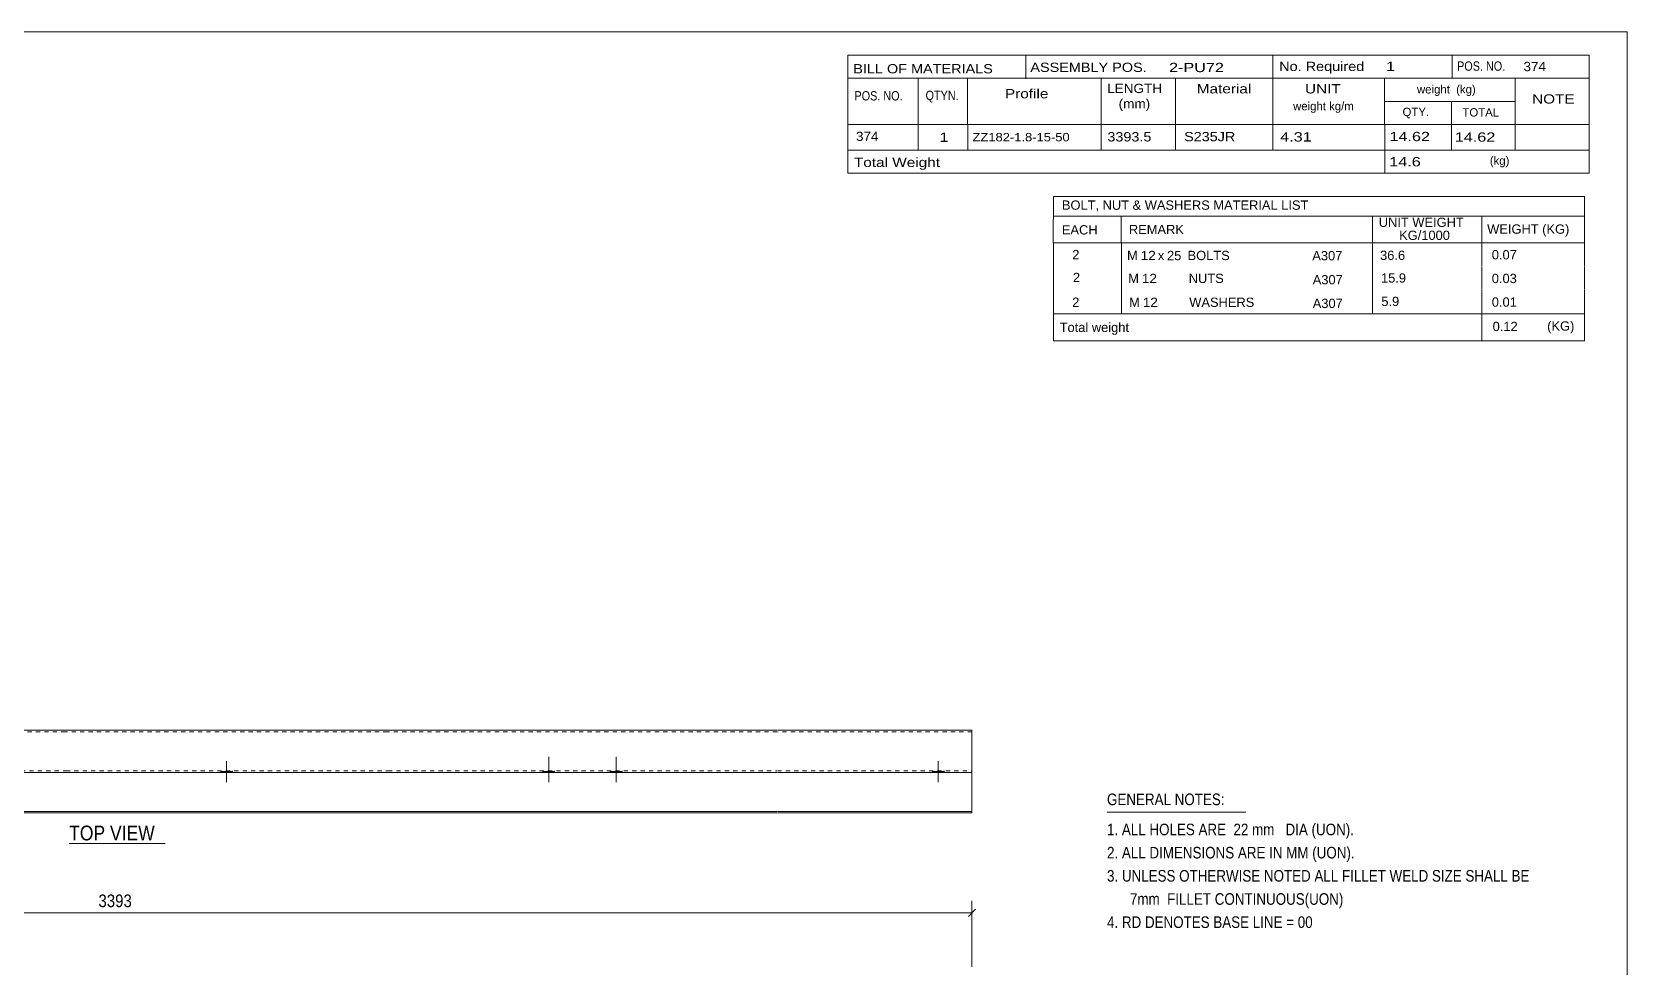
# Model space of a CAD drawing. Header units: millimetres. Extents: x 2 to 579, y 1 to 405.
# Drawn here: x 200.2 to 579, y 183 to 405 of the extents above; entities that cross this region are included whole.
import ezdxf

# ---------------------------------------------------------------- set-up
doc = ezdxf.new("R2010")
doc.units = ezdxf.units.MM
doc.linetypes.add('XKITLINE00', pattern=[0])
doc.linetypes.add('XKITLINE01', pattern=[4, 1, -1, 1, -1])
for name, color, linetype, lineweight in [('Bolt', 3, 'Continuous', 0), ('Dimensions', 7, 'Continuous', 0), ('DrawingSheet', 5, 'Continuous', 0), ('OtherObjectType', 7, 'Continuous', 0), ('Part', 2, 'Continuous', 0)]:
    doc.layers.add(name, color=color, linetype=linetype, lineweight=lineweight)
doc.styles.add('ARIAL', font='ARIAL.TTF')
doc.styles.add('ARIAL_NARROW', font='ARIALN.TTF')

# ---------------------------------------------------------------- blocks, each defined once
blk = doc.blocks.new('*A8')
at = {"layer": 'Bolt'}
for points in [[(321.54, 229.25), (321.54, 229.61), (324.34, 229.61), (324.34, 229.25)], [(321.54, 229.25), (321.54, 229.61), (324.34, 229.61), (324.34, 229.25)], [(337.54, 229.25), (337.54, 229.61), (340.34, 229.61), (340.34, 229.25)], [(337.54, 229.25), (337.54, 229.61), (340.34, 229.61), (340.34, 229.25)]]:
    blk.add_hatch(color=3, dxfattribs=at).paths.add_polyline_path(points, flags=17)
at = {"layer": 'Bolt', "color": 3, "linetype": 'XKITLINE00', "lineweight": 0}
for p, q in [((322.94, 232.93), (322.94, 226.93)), ((322.94, 232.93), (322.94, 226.93)), ((338.94, 232.93), (338.94, 226.93)), ((338.94, 232.93), (338.94, 226.93)), ((321.54, 229.61), (321.54, 229.25)), ((321.54, 229.61), (321.54, 229.25)), ((324.34, 229.61), (324.34, 229.25)), ((324.34, 229.61), (324.34, 229.25)), ((337.54, 229.61), (337.54, 229.25)), ((337.54, 229.61), (337.54, 229.25)), ((340.34, 229.61), (340.34, 229.25)), ((340.34, 229.61), (340.34, 229.25))]:
    blk.add_line(p, q, dxfattribs=at)
blk = doc.blocks.new('*A9')
at = {"layer": 'Bolt'}
for points in [[(245.05, 229.25), (245.05, 229.61), (247.85, 229.61), (247.85, 229.25)], [(245.05, 229.25), (245.05, 229.61), (247.85, 229.61), (247.85, 229.25)], [(414.03, 229.25), (414.03, 229.61), (416.83, 229.61), (416.83, 229.25)], [(414.03, 229.25), (414.03, 229.61), (416.83, 229.61), (416.83, 229.25)]]:
    blk.add_hatch(color=3, dxfattribs=at).paths.add_polyline_path(points, flags=17)
at = {"layer": 'Bolt', "color": 3, "linetype": 'XKITLINE00', "lineweight": 0}
for p, q in [((246.45, 231.93), (246.45, 226.93)), ((246.45, 231.93), (246.45, 226.93)), ((415.43, 231.93), (415.43, 226.93)), ((415.43, 231.93), (415.43, 226.93)), ((245.05, 229.61), (245.05, 229.25)), ((245.05, 229.61), (245.05, 229.25)), ((247.85, 229.61), (247.85, 229.25)), ((247.85, 229.61), (247.85, 229.25)), ((414.03, 229.61), (414.03, 229.25)), ((414.03, 229.61), (414.03, 229.25)), ((416.83, 229.61), (416.83, 229.25)), ((416.83, 229.61), (416.83, 229.25))]:
    blk.add_line(p, q, dxfattribs=at)
blk = doc.blocks.new('*A10')
at = {"layer": 'Part', "color": 2, "linetype": 'XKITLINE00', "lineweight": 0}
for p, q in [((208.16, 239.25), (53.6, 239.25)), ((284.65, 239.25), (208.26, 239.25)), ((377.13, 239.25), (284.75, 239.25)), ((423.43, 239.25), (377.23, 239.25)), ((423.43, 239.25), (423.43, 219.97)), ((208.16, 229.25), (53.6, 229.25)), ((284.65, 229.25), (208.26, 229.25)), ((377.13, 229.25), (284.75, 229.25)), ((423.43, 229.25), (377.23, 229.25)), ((53.6, 219.97), (208.16, 219.97)), ((208.26, 219.97), (284.65, 219.97)), ((284.75, 219.97), (377.13, 219.97)), ((377.23, 219.97), (423.43, 219.97)), ((423.43, 219.97), (423.43, 219.61)), ((208.16, 219.61), (53.6, 219.61)), ((284.65, 219.61), (208.26, 219.61)), ((377.13, 219.61), (284.75, 219.61)), ((423.43, 219.61), (377.23, 219.61))]:
    blk.add_line(p, q, dxfattribs=at)
at = {"layer": 'Part', "color": 7, "linetype": 'XKITLINE01', "lineweight": 0}
for p, q in [((208.16, 238.89), (53.6, 238.89)), ((284.65, 238.89), (208.26, 238.89)), ((377.13, 238.89), (284.75, 238.89)), ((423.43, 238.89), (377.23, 238.89)), ((53.6, 229.61), (208.16, 229.61)), ((208.26, 229.61), (284.65, 229.61)), ((284.75, 229.61), (377.13, 229.61)), ((377.23, 229.61), (423.43, 229.61))]:
    blk.add_line(p, q, dxfattribs=at)
blk = doc.blocks.new('*A11')
at = {"layer": 'DrawingSheet', "color": 5, "linetype": 'XKITLINE00', "lineweight": 0}
for p, q in [((579, 405), (5, 405)), ((579, 5), (579, 405))]:
    blk.add_line(p, q, dxfattribs=at)
blk = doc.blocks.new('*A12')
at = {"layer": 'OtherObjectType', "color": 7, "linetype": 'XKITLINE00', "lineweight": 0}
for p, q in [((442.76, 365.95), (442.75, 354.95)), ((442.76, 365.95), (568.88, 365.95)), ((568.88, 365.95), (568.88, 354.95)), ((442.75, 361.3), (568.88, 361.3)), ((458.87, 361.31), (458.87, 354.95)), ((518.57, 361.31), (518.57, 354.95)), ((544.47, 361.29), (544.47, 354.95)), ((442.76, 354.92), (442.76, 349.42)), ((442.77, 354.95), (568.88, 354.95)), ((458.92, 354.95), (458.92, 349.33)), ((518.57, 354.95), (518.57, 349.33)), ((544.5, 354.95), (544.5, 349.45)), ((568.88, 354.95), (568.88, 349.45)), ((442.79, 349.33), (442.79, 343.72)), ((458.95, 349.33), (458.95, 343.71)), ((518.57, 349.33), (518.57, 343.71)), ((544.5, 349.33), (544.5, 343.83)), ((568.88, 349.33), (568.88, 343.83)), ((442.79, 343.7), (442.79, 338.13)), ((458.95, 343.71), (458.95, 338.09)), ((518.57, 343.71), (518.57, 338.09)), ((544.5, 343.71), (544.5, 338.1)), ((568.88, 343.71), (568.88, 338.1)), ((568.88, 338.1), (442.75, 338.13)), ((442.78, 338.09), (442.78, 331.69)), ((442.85, 338.09), (568.87, 338.09)), ((544.5, 338.06), (544.5, 331.64)), ((568.87, 338.06), (568.87, 331.65)), ((442.77, 331.65), (568.87, 331.65))]:
    blk.add_line(p, q, dxfattribs=at)
at = {"layer": 'OtherObjectType', "color": 7, "style": 'ARIAL_NARROW'}
for s, width, p in [('BOLT, NUT & WASHERS MATERIAL LIST', 1.211571, (444.79, 362.79)), ('UNIT WEIGHT', 1.211571, (520.03, 358.72)), ('EACH', 1.211571, (444.78, 356.92)), ('REMARK', 1.211571, (460.7, 357.01)), (' KG/1000', 1.211571, (524.02, 355.63)), ('WEIGHT (KG)', 1.211571, (545.78, 357.1)), ('2', 1.211571, (447.26, 351.05)), ('M', 1.211571, (460.26, 350.85)), ('12', 1.275, (463.5, 350.83)), ('x', 1.211571, (467.58, 350.83)), ('25', 1.211571, (469.76, 350.82)), ('BOLTS', 1.211571, (474.63, 350.84)), ('A307', 1.211571, (504.25, 350.79)), ('36.6', 1.211571, (520.34, 350.88)), ('0.07', 1.211571, (546.87, 351.01)), ('2', 1.211571, (447.4, 345.61)), ('M', 1.211571, (460.54, 345.41)), ('12', 1.275, (463.78, 345.39)), ('NUTS', 1.211571, (474.91, 345.41)), ('A307', 1.211571, (504.35, 345.09)), ('15.9', 1.211571, (520.56, 345.5)), ('0.03', 1.211571, (546.87, 345.39)), ('2', 1.211571, (447.24, 339.74)), ('M', 1.211571, (460.76, 339.74)), ('12', 1.275, (464, 339.72)), ('WASHERS', 1.211571, (475.04, 339.73)), ('A307', 1.211571, (504.35, 339.47)), ('5.9', 1.211571, (520.64, 339.94)), ('0.01', 1.211571, (546.87, 339.78)), ('Total weight', 1.211571, (444.26, 333.77)), ('0.12', 1.211571, (547.07, 334)), ('(KG)', 1.211571, (560.02, 334.1))]:
    blk.add_text(s, height=2.2, dxfattribs=dict(at, width=width)).set_placement(p)
blk = doc.blocks.new('*A13')
at = {"layer": 'OtherObjectType', "color": 7, "linetype": 'XKITLINE00', "lineweight": 0}
blk.add_line((455.5, 219.82), (488.5, 219.82), dxfattribs=at)
at = {"layer": 'OtherObjectType', "color": 7, "style": 'ARIAL_NARROW', "width": 1.008832}
for s, p in [('GENERAL NOTES:', (455.5, 221.47)), ('1. ALL HOLES ARE  22 mm   DIA (UON).', (455.5, 214.32)), ('2. ALL DIMENSIONS ARE IN MM (UON).', (455.5, 208.82)), ('3. UNLESS OTHERWISE NOTED ALL FILLET WELD SIZE SHALL BE', (455.5, 203.32)), ('7mm  FILLET CONTINUOUS(UON)', (460.95, 197.82)), ('4. RD DENOTES BASE LINE = 00', (455.5, 192.32))]:
    blk.add_text(s, height=2.75, dxfattribs=at).set_placement(p)
blk = doc.blocks.new('*A17')
at = {"layer": 'OtherObjectType', "color": 7, "linetype": 'XKITLINE00', "lineweight": 0}
for p, q in [((393.98, 399.5), (569.98, 399.5)), ((393.98, 399.5), (393.98, 388.5)), ((436.26, 399.42), (436.26, 393.87)), ((494.85, 394), (494.85, 399.5)), ((537.43, 393.96), (537.43, 399.42)), ((569.98, 394), (569.98, 399.5)), ((393.98, 394), (569.98, 394)), ((410.64, 394), (410.64, 383)), ((422.4, 393.98), (422.4, 383.03)), ((454.12, 393.99), (454.13, 383)), ((471.78, 393.98), (471.78, 383)), ((494.85, 393.98), (494.85, 383)), ((521.43, 394), (521.43, 383)), ((552.42, 394), (552.42, 383)), ((569.98, 394), (569.98, 388.5)), ((393.98, 388.5), (393.98, 383)), ((521.45, 388.52), (552.45, 388.52)), ((537.28, 388.52), (537.28, 383)), ((569.98, 388.5), (569.98, 383)), ((393.98, 383), (569.98, 383)), ((393.98, 383), (393.98, 376.95)), ((410.63, 383), (410.63, 376.95)), ((422.44, 382.99), (422.44, 376.95)), ((454.12, 383), (454.11, 376.95)), ((471.79, 383), (471.79, 376.95)), ((494.87, 383), (494.87, 376.95)), ((521.44, 383), (521.44, 376.95)), ((537.33, 382.95), (537.33, 376.95)), ((552.43, 383), (552.43, 376.95)), ((569.98, 383), (569.98, 376.95)), ((393.98, 376.95), (569.98, 376.95)), ((393.98, 376.95), (393.98, 371.45)), ((521.44, 376.95), (521.44, 371.45)), ((569.98, 376.95), (569.98, 371.45)), ((393.98, 371.45), (569.98, 371.45))]:
    blk.add_line(p, q, dxfattribs=at)
at = {"layer": 'OtherObjectType', "color": 7, "style": 'ARIAL_NARROW'}
for s, height, width, p in [('No. Required', 2.2, 1.36, (496.39, 395.72)), ('1', 2.2, 1.525501, (521.75, 395.72)), ('POS. NO.', 2.2, 1.02, (538.63, 395.79)), ('374', 2.2, 1.270501, (554.4, 395.69)), ('BILL OF MATERIALS', 2.2, 1.36, (395.25, 395.16)), ('ASSEMBLY POS.', 2.2, 1.36, (437.3, 395.5)), ('2-PU72', 2.2, 1.525501, (470.23, 395.46)), ('POS. NO.', 2.2, 1.02, (395.53, 388.74)), ('QTYN.', 2.2, 1.02, (412.42, 388.84)), ('Profile', 2.2, 1.445, (431.26, 389.25)), ('LENGTH', 2.2, 1.275, (455.54, 390.49)), ('Material', 2.2, 1.445, (476.81, 390.41)), ('UNIT', 2.2, 1.445, (502.52, 390.4)), ('weight  (kg)', 1.98, 1.19, (529.11, 390.39)), ('NOTE', 2.2, 1.445, (556.44, 387.99)), ('(mm)', 2.2, 1.275, (458.26, 386.86)), ('weight kg/m', 1.98, 1.19, (499.69, 386.4)), ('QTY.', 1.98, 1.19, (525.68, 385.03)), ('TOTAL', 1.98, 1.19, (539.9, 384.91)), ('374', 2.2, 1.270501, (395.89, 379.12)), ('1', 2.2, 1.525501, (415.71, 378.91)), ('ZZ182-1.8-15-50', 1.98, 1.355501, (423.56, 379.04)), ('3393.5', 2.2, 1.355501, (455.59, 379.01)), ('S235JR', 2.2, 1.355501, (473.81, 379.05)), ('4.31', 2.2, 1.525501, (496.62, 378.99)), ('14.62', 2.2, 1.525501, (522.57, 379.07)), ('14.62', 2.2, 1.525501, (538.08, 378.94)), ('Total Weight', 2.2, 1.445, (395.4, 372.94)), ('14.6', 2.2, 1.525501, (522.52, 373.09)), ('(kg)', 1.98, 1.19, (546.4, 373.46))]:
    blk.add_text(s, height=height, dxfattribs=dict(at, width=width)).set_placement(p)
blk = doc.blocks.new('*A23')
at = {"layer": 'Dimensions', "color": 7, "linetype": 'XKITLINE00', "lineweight": 0}
for p, q in [((423.43, 183.11), (423.43, 198.76)), ((17.5, 195.91), (423.43, 195.91)), ((424.28, 196.76), (422.58, 195.06))]:
    blk.add_line(p, q, dxfattribs=at)
at = {"layer": 'Dimensions', "color": 3}
blk.add_point((423.43, 195.91), dxfattribs=at)
at = {"layer": 'Dimensions', "color": 3, "style": 'ARIAL', "width": 0.85}
blk.add_text('3393', height=3, dxfattribs=at).set_placement((216.01, 197.26))
blk = doc.blocks.new('*A37')
at = {"layer": 'OtherObjectType', "color": 7, "linetype": 'XKITLINE00', "lineweight": 0}
blk.add_line((209.05, 212.36), (231.87, 212.36), dxfattribs=at)
at = {"layer": 'OtherObjectType', "color": 7, "style": 'ARIAL', "width": 0.85}
blk.add_text('TOP VIEW', height=3.5, dxfattribs=at).set_placement((209.05, 213.11))

msp = doc.modelspace()

# ---------------------------------------------------------------- block references
at = {"lineweight": 0}
for name in ['*A11', '*A17', '*A12', '*A9', '*A8', '*A13', '*A37', '*A23']:
    msp.add_blockref(name, (0, 0), dxfattribs=at)
at = {"layer": 'Part', "lineweight": 0}
msp.add_blockref('*A10', (0, 0), dxfattribs=at)

doc.saveas('drawing.dxf')
